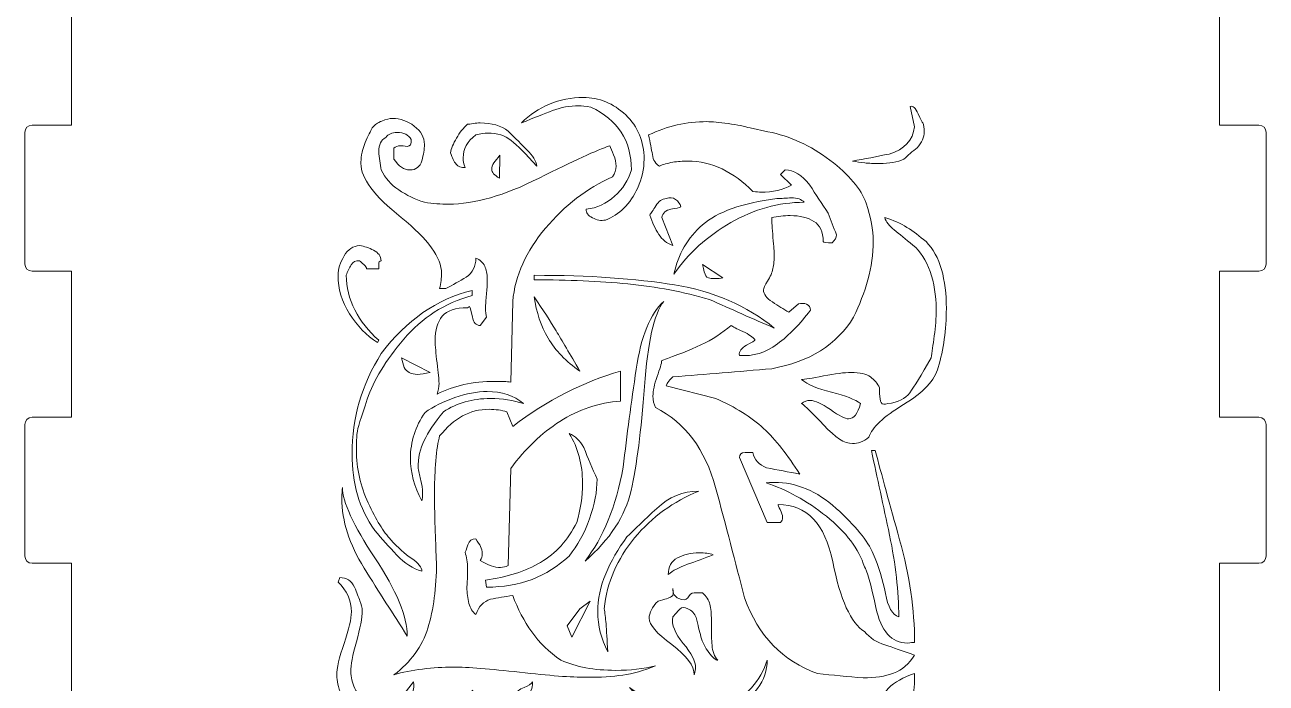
# Model space of a CAD drawing. Header units: inches. Extents: x 110 to 587, y -364 to 80.
# Drawn here: x 217.2 to 302.2, y -222 to -176.9 of the extents above; entities that cross this region are included whole.
import ezdxf

# ---------------------------------------------------------------- set-up
doc = ezdxf.new("R2010")
doc.units = ezdxf.units.IN
doc.header["$MEASUREMENT"] = 0
doc.layers.add('design5', color=7, linetype='Continuous')

# ---------------------------------------------------------------- blocks, each defined once
blk = doc.blocks.new('block 8')
at = {"layer": 'design5', "color": 1, "lineweight": 9}
blk.add_open_spline([(217.195, -53.803), (217.195, -53.803), (220.396, -53.803), (220.396, -53.803), (220.396, -53.803), (220.396, -63.804), (220.396, -63.804), (220.396, -63.804), (217.696, -63.804), (217.696, -63.804), (217.42, -63.804), (217.196, -64.028), (217.196, -64.305), (217.196, -64.305), (217.196, -73.305), (217.196, -73.305), (217.196, -73.581), (217.42, -73.805), (217.696, -73.805), (217.696, -73.805), (220.396, -73.805), (220.396, -73.805), (220.396, -73.805), (220.396, -83.805), (220.396, -83.805), (220.396, -83.805), (217.696, -83.805), (217.696, -83.805), (217.42, -83.805), (217.196, -84.028), (217.196, -84.304), (217.196, -86.011), (217.196, -91.597), (217.196, -93.304), (217.196, -93.58), (217.42, -93.804), (217.696, -93.804), (217.696, -93.804), (220.396, -93.804), (220.396, -93.804), (220.396, -93.804), (220.396, -103.805), (220.396, -103.805), (220.396, -103.805), (217.696, -103.805), (217.696, -103.805), (217.42, -103.805), (217.196, -104.028), (217.196, -104.304), (217.196, -106.011), (217.196, -111.597), (217.196, -113.304), (217.196, -113.581), (217.42, -113.804), (217.696, -113.804), (217.696, -113.804), (220.396, -113.804), (220.396, -113.804), (220.396, -113.804), (220.396, -123.805), (220.396, -123.805), (220.396, -123.805), (217.696, -123.805), (217.696, -123.805), (217.42, -123.805), (217.196, -124.029), (217.196, -124.304), (217.196, -124.304), (217.196, -133.304), (217.196, -133.304), (217.196, -133.58), (217.42, -133.804), (217.696, -133.804), (217.696, -133.804), (220.396, -133.804), (220.396, -133.804), (220.396, -133.804), (220.396, -143.804), (220.396, -143.804), (220.396, -143.804), (217.696, -143.804), (217.696, -143.804), (217.42, -143.804), (217.196, -144.028), (217.196, -144.304), (217.196, -144.304), (217.196, -153.304), (217.196, -153.304), (217.196, -153.581), (217.42, -153.805), (217.696, -153.805), (217.696, -153.805), (220.396, -153.805), (220.396, -153.805), (220.396, -153.805), (220.396, -163.804), (220.396, -163.804), (220.396, -163.804), (217.696, -163.804), (217.696, -163.804), (217.42, -163.804), (217.196, -164.028), (217.196, -164.304), (217.196, -166.011), (217.196, -171.597), (217.196, -173.304), (217.196, -173.58), (217.42, -173.804), (217.696, -173.804), (217.696, -173.804), (220.396, -173.804), (220.396, -173.804), (220.396, -173.804), (220.396, -183.805), (220.396, -183.805), (220.396, -183.805), (217.696, -183.805), (217.696, -183.805), (217.42, -183.805), (217.196, -184.028), (217.196, -184.304), (217.196, -186.011), (217.196, -191.597), (217.196, -193.305), (217.196, -193.58), (217.42, -193.804), (217.696, -193.804), (217.696, -193.804), (220.396, -193.804), (220.396, -193.804), (220.396, -193.804), (220.396, -203.805), (220.396, -203.805), (220.396, -203.805), (217.696, -203.805), (217.696, -203.805), (217.42, -203.805), (217.196, -204.029), (217.196, -204.304), (217.196, -204.304), (217.196, -213.304), (217.196, -213.304), (217.196, -213.581), (217.42, -213.804), (217.696, -213.804), (217.696, -213.804), (220.396, -213.804), (220.396, -213.804), (220.396, -213.804), (220.396, -223.804), (220.396, -223.804), (220.396, -223.804), (217.696, -223.804), (217.696, -223.804), (217.42, -223.804), (217.196, -224.029), (217.196, -224.304), (217.196, -224.304), (217.196, -233.304), (217.196, -233.304), (217.196, -233.581), (217.42, -233.805), (217.696, -233.805), (217.696, -233.805), (220.396, -233.805), (220.396, -233.805), (220.396, -233.805), (220.396, -243.804), (220.396, -243.804), (220.396, -243.804), (217.696, -243.804), (217.696, -243.804), (217.42, -243.804), (217.196, -244.028), (217.196, -244.304), (217.196, -246.011), (217.196, -251.597), (217.196, -253.304), (217.196, -253.58), (217.42, -253.804), (217.696, -253.804), (217.696, -253.804), (220.396, -253.804), (220.396, -253.804), (220.396, -253.804), (220.396, -263.804), (220.396, -263.804), (220.396, -263.804), (217.696, -263.804), (217.696, -263.804), (217.42, -263.804), (217.196, -264.027), (217.196, -264.304), (217.196, -266.01), (217.196, -271.596), (217.196, -273.304), (217.196, -273.58), (217.42, -273.804), (217.696, -273.804), (217.696, -273.804), (220.396, -273.804), (220.396, -273.804), (220.396, -273.804), (220.396, -283.804), (220.396, -283.804), (220.396, -283.804), (217.696, -283.804), (217.696, -283.804), (217.42, -283.804), (217.196, -284.028), (217.196, -284.304), (217.196, -284.304), (217.196, -293.304), (217.196, -293.304), (217.196, -293.58), (217.42, -293.804), (217.696, -293.804), (217.696, -293.804), (220.396, -293.804), (220.396, -293.804), (220.396, -293.804), (220.396, -303.804), (220.396, -303.804), (220.396, -303.804), (217.696, -303.804), (217.696, -303.804), (217.42, -303.804), (217.196, -304.028), (217.196, -304.304), (217.196, -304.304), (217.196, -313.304), (217.196, -313.304), (217.196, -313.58), (217.42, -313.804), (217.696, -313.804), (217.696, -313.804), (220.396, -313.804), (220.396, -313.804), (220.396, -313.804), (220.396, -323.804), (220.396, -323.804), (220.396, -323.804), (217.696, -323.804), (217.696, -323.804), (217.42, -323.804), (217.196, -324.027), (217.196, -324.304), (217.196, -326.01), (217.196, -331.597), (217.196, -333.304), (217.196, -333.58), (217.42, -333.804), (217.696, -333.804), (217.696, -333.804), (220.396, -333.804), (220.396, -333.804), (220.396, -333.804), (220.396, -343.804), (220.396, -343.804), (220.396, -343.804), (217.696, -343.804), (217.696, -343.804), (217.42, -343.804), (217.196, -344.028), (217.196, -344.304), (217.196, -344.304), (217.196, -350.305), (217.196, -350.305), (217.196, -350.581), (217.42, -350.805), (217.696, -350.805), (219.694, -350.805), (226.995, -350.805), (226.995, -350.805), (226.995, -350.805), (226.995, -353.805), (226.995, -353.805), (226.995, -353.805), (220.897, -353.805), (220.897, -353.805), (220.621, -353.805), (220.397, -354.028), (220.397, -354.305), (220.397, -354.305), (220.397, -360.306), (220.397, -360.306), (220.397, -360.581), (220.621, -360.805), (220.897, -360.805), (220.897, -360.805), (231.864, -363.806), (259.695, -363.806), (287.526, -363.806), (298.493, -360.805), (298.493, -360.805), (298.77, -360.805), (298.993, -360.581), (298.993, -360.306), (298.993, -360.306), (298.993, -354.305), (298.993, -354.305), (298.993, -354.028), (298.77, -353.805), (298.493, -353.805), (298.493, -353.805), (292.396, -353.805), (292.396, -353.805), (292.396, -353.805), (292.395, -350.805), (292.395, -350.805), (292.395, -350.805), (299.696, -350.805), (301.694, -350.805), (301.97, -350.805), (302.194, -350.581), (302.194, -350.305), (302.194, -350.305), (302.194, -344.304), (302.194, -344.304), (302.194, -344.028), (301.97, -343.804), (301.694, -343.804), (301.694, -343.804), (298.994, -343.804), (298.994, -343.804), (298.994, -343.804), (298.994, -333.804), (298.994, -333.804), (298.994, -333.804), (301.694, -333.804), (301.694, -333.804), (301.97, -333.804), (302.194, -333.58), (302.194, -333.304), (302.194, -331.596), (302.194, -326.011), (302.194, -324.304), (302.194, -324.028), (301.97, -323.804), (301.694, -323.804), (301.694, -323.804), (298.994, -323.804), (298.994, -323.804), (298.994, -323.804), (298.994, -313.804), (298.994, -313.804), (298.994, -313.804), (301.694, -313.804), (301.694, -313.804), (301.97, -313.804), (302.194, -313.58), (302.194, -313.304), (302.194, -313.304), (302.194, -304.304), (302.194, -304.304), (302.194, -304.028), (301.97, -303.804), (301.694, -303.804), (301.694, -303.804), (298.994, -303.804), (298.994, -303.804), (298.994, -303.804), (298.994, -293.804), (298.994, -293.804), (298.994, -293.804), (301.694, -293.804), (301.694, -293.804), (301.97, -293.804), (302.194, -293.58), (302.194, -293.304), (302.194, -293.304), (302.194, -284.304), (302.194, -284.304), (302.194, -284.028), (301.97, -283.804), (301.694, -283.804), (301.694, -283.804), (298.994, -283.804), (298.994, -283.804), (298.994, -283.804), (298.994, -273.804), (298.994, -273.804), (298.994, -273.804), (301.694, -273.804), (301.694, -273.804), (301.97, -273.804), (302.194, -273.579), (302.194, -273.304), (302.194, -271.596), (302.194, -266.011), (302.194, -264.304), (302.194, -264.028), (301.97, -263.804), (301.694, -263.804), (301.694, -263.804), (298.994, -263.804), (298.994, -263.804), (298.994, -263.804), (298.994, -253.804), (298.994, -253.804), (298.994, -253.804), (301.694, -253.804), (301.694, -253.804), (301.97, -253.804), (302.194, -253.58), (302.194, -253.304), (302.194, -251.597), (302.194, -246.011), (302.194, -244.305), (302.194, -244.028), (301.97, -243.804), (301.694, -243.804), (301.694, -243.804), (298.994, -243.804), (298.994, -243.804), (298.994, -243.804), (298.994, -233.805), (298.994, -233.805), (298.994, -233.805), (301.694, -233.805), (301.694, -233.805), (301.97, -233.805), (302.194, -233.581), (302.194, -233.304), (302.194, -233.304), (302.194, -224.304), (302.194, -224.304), (302.194, -224.029), (301.97, -223.804), (301.694, -223.804), (301.694, -223.804), (298.994, -223.804), (298.994, -223.804), (298.994, -223.804), (298.994, -213.804), (298.994, -213.804), (298.994, -213.804), (301.694, -213.804), (301.694, -213.804), (301.97, -213.804), (302.194, -213.581), (302.194, -213.304), (302.194, -213.304), (302.194, -204.304), (302.194, -204.304), (302.194, -204.029), (301.97, -203.805), (301.694, -203.805), (301.694, -203.805), (298.994, -203.805), (298.994, -203.805), (298.994, -203.805), (298.994, -193.804), (298.994, -193.804), (298.994, -193.804), (301.694, -193.804), (301.694, -193.804), (301.97, -193.804), (302.194, -193.58), (302.194, -193.305), (302.194, -191.597), (302.194, -186.012), (302.194, -184.305), (302.194, -184.029), (301.97, -183.805), (301.694, -183.805), (301.694, -183.805), (298.994, -183.805), (298.994, -183.805), (298.994, -183.805), (298.994, -173.804), (298.994, -173.804), (298.994, -173.804), (301.694, -173.804), (301.694, -173.804), (301.97, -173.804), (302.194, -173.58), (302.194, -173.304), (302.194, -171.597), (302.194, -166.011), (302.194, -164.305), (302.194, -164.028), (301.97, -163.804), (301.694, -163.804), (301.694, -163.804), (298.994, -163.804), (298.994, -163.804), (298.994, -163.804), (298.994, -153.805), (298.994, -153.805), (298.994, -153.805), (301.694, -153.805), (301.694, -153.805), (301.97, -153.805), (302.194, -153.581), (302.194, -153.304), (302.194, -153.304), (302.194, -144.304), (302.194, -144.304), (302.194, -144.028), (301.97, -143.804), (301.694, -143.804), (301.694, -143.804), (298.994, -143.804), (298.994, -143.804), (298.994, -143.804), (298.994, -133.804), (298.994, -133.804), (298.994, -133.804), (301.694, -133.804), (301.694, -133.804), (301.97, -133.804), (302.194, -133.58), (302.194, -133.304), (302.194, -133.304), (302.194, -124.304), (302.194, -124.304), (302.194, -124.029), (301.97, -123.805), (301.694, -123.805), (301.694, -123.805), (298.994, -123.805), (298.994, -123.805), (298.994, -123.805), (298.994, -113.804), (298.994, -113.804), (298.994, -113.804), (301.694, -113.804), (301.694, -113.804), (301.97, -113.804), (302.194, -113.58), (302.194, -113.304), (302.194, -111.597), (302.194, -106.012), (302.194, -104.305), (302.194, -104.029), (301.97, -103.805), (301.694, -103.805), (301.694, -103.805), (298.994, -103.805), (298.994, -103.805), (298.994, -103.805), (298.994, -93.804), (298.994, -93.804), (298.994, -93.804), (301.694, -93.804), (301.694, -93.804), (301.97, -93.804), (302.194, -93.58), (302.194, -93.304), (302.194, -91.597), (302.194, -86.012), (302.194, -84.305), (302.194, -84.029), (301.97, -83.805), (301.694, -83.805), (301.694, -83.805), (298.994, -83.805), (298.994, -83.805), (298.994, -83.805), (298.994, -73.805), (298.994, -73.805), (298.994, -73.805), (301.694, -73.805), (301.694, -73.805), (301.97, -73.805), (302.194, -73.581), (302.194, -73.305), (302.194, -73.305), (302.194, -64.305), (302.194, -64.305), (302.194, -64.028), (301.97, -63.804), (301.694, -63.804), (301.694, -63.804), (298.994, -63.804), (298.994, -63.804), (298.994, -63.804), (298.994, -53.803), (298.994, -53.803), (298.994, -53.803), (302.19, -53.803), (302.19, -53.805), (302.19, -53.805), (302.19, -39.805), (302.195, -39.805), (302.195, -26.96), (293.434, -15.778), (280.472, -9.908), (277.787, -8.693), (275.494, -5.595), (275.494, -2.647), (275.494, -2.647), (275.494, 59.837), (275.494, 59.837), (275.494, 60.821), (274.76, 61.93), (273.832, 62.256), (271.24, 63.166), (265.882, 63.695), (259.695, 63.695), (253.508, 63.695), (248.152, 63.166), (245.559, 62.256), (244.632, 61.93), (243.897, 60.821), (243.897, 59.837), (243.897, 59.837), (243.897, -2.647), (243.897, -2.647), (243.897, -5.595), (241.606, -8.693), (238.918, -9.908), (225.957, -15.778), (217.195, -26.96), (217.195, -39.798), (217.195, -39.805), (217.195, -53.805), (217.195, -53.803)], degree=3, knots=[0, 0, 0, 0, 1, 1, 1, 2, 2, 2, 3, 3, 3, 4, 4, 4, 5, 5, 5, 6, 6, 6, 7, 7, 7, 8, 8, 8, 9, 9, 9, 10, 10, 10, 11, 11, 11, 12, 12, 12, 13, 13, 13, 14, 14, 14, 15, 15, 15, 16, 16, 16, 17, 17, 17, 18, 18, 18, 19, 19, 19, 20, 20, 20, 21, 21, 21, 22, 22, 22, 23, 23, 23, 24, 24, 24, 25, 25, 25, 26, 26, 26, 27, 27, 27, 28, 28, 28, 29, 29, 29, 30, 30, 30, 31, 31, 31, 32, 32, 32, 33, 33, 33, 34, 34, 34, 35, 35, 35, 36, 36, 36, 37, 37, 37, 38, 38, 38, 39, 39, 39, 40, 40, 40, 41, 41, 41, 42, 42, 42, 43, 43, 43, 44, 44, 44, 45, 45, 45, 46, 46, 46, 47, 47, 47, 48, 48, 48, 49, 49, 49, 50, 50, 50, 51, 51, 51, 52, 52, 52, 53, 53, 53, 54, 54, 54, 55, 55, 55, 56, 56, 56, 57, 57, 57, 58, 58, 58, 59, 59, 59, 60, 60, 60, 61, 61, 61, 62, 62, 62, 63, 63, 63, 64, 64, 64, 65, 65, 65, 66, 66, 66, 67, 67, 67, 68, 68, 68, 69, 69, 69, 70, 70, 70, 71, 71, 71, 72, 72, 72, 73, 73, 73, 74, 74, 74, 75, 75, 75, 76, 76, 76, 77, 77, 77, 78, 78, 78, 79, 79, 79, 80, 80, 80, 81, 81, 81, 82, 82, 82, 83, 83, 83, 84, 84, 84, 85, 85, 85, 86, 86, 86, 87, 87, 87, 88, 88, 88, 89, 89, 89, 90, 90, 90, 91, 91, 91, 92, 92, 92, 93, 93, 93, 94, 94, 94, 95, 95, 95, 96, 96, 96, 97, 97, 97, 98, 98, 98, 99, 99, 99, 100, 100, 100, 101, 101, 101, 102, 102, 102, 103, 103, 103, 104, 104, 104, 105, 105, 105, 106, 106, 106, 107, 107, 107, 108, 108, 108, 109, 109, 109, 110, 110, 110, 111, 111, 111, 112, 112, 112, 113, 113, 113, 114, 114, 114, 115, 115, 115, 116, 116, 116, 117, 117, 117, 118, 118, 118, 119, 119, 119, 120, 120, 120, 121, 121, 121, 122, 122, 122, 123, 123, 123, 124, 124, 124, 125, 125, 125, 126, 126, 126, 127, 127, 127, 128, 128, 128, 129, 129, 129, 130, 130, 130, 131, 131, 131, 132, 132, 132, 133, 133, 133, 134, 134, 134, 135, 135, 135, 136, 136, 136, 137, 137, 137, 138, 138, 138, 139, 139, 139, 140, 140, 140, 141, 141, 141, 142, 142, 142, 143, 143, 143, 144, 144, 144, 145, 145, 145, 146, 146, 146, 147, 147, 147, 148, 148, 148, 149, 149, 149, 150, 150, 150, 151, 151, 151, 152, 152, 152, 153, 153, 153, 154, 154, 154, 155, 155, 155, 156, 156, 156, 157, 157, 157, 158, 158, 158, 159, 159, 159, 160, 160, 160, 161, 161, 161, 162, 162, 162, 163, 163, 163, 164, 164, 164, 165, 165, 165, 166, 166, 166, 167, 167, 167, 168, 168, 168, 169, 169, 169, 170, 170, 170, 171, 171, 171, 172, 172, 172, 173, 173, 173, 174, 174, 174, 175, 175, 175, 176, 176, 176, 177, 177, 177, 178, 178, 178, 179, 179, 179, 180, 180, 180, 181, 181, 181, 182, 182, 182, 183, 183, 183, 184, 184, 184, 185, 185, 185, 186, 186, 186, 187, 187, 187, 188, 188, 188, 189, 189, 189, 190, 190, 190, 191, 191, 191, 192, 192, 192, 193, 193, 193, 194, 194, 194, 195, 195, 195, 196, 196, 196, 197, 197, 197, 198, 198, 198, 199, 199, 199, 200, 200, 200, 201, 201, 201, 202, 202, 202, 203, 203, 203, 204, 204, 204, 205, 205, 205, 206, 206, 206, 206], dxfattribs=at)
blk = doc.blocks.new('block 12')
at = {"layer": 'design5', "color": 7, "lineweight": 9}
blk.add_lwpolyline([(254.643, -218.871), (254.338, -218.088), (255.208, -216.914), (255.904, -216.392), (254.643, -218.871)], dxfattribs=at)
for points, knots in [([(256.947, -190.305), (256.657, -190.364), (256.36, -190.313), (256.056, -190.153), (255.751, -189.994), (255.614, -189.798), (255.642, -189.566), (256.367, -189.479), (257.012, -189.182), (257.577, -188.675), (258.143, -188.168), (258.527, -187.566), (258.73, -186.871), (258.73, -184.87), (257.802, -183.436), (255.947, -182.566), (255.599, -182.509), (255.323, -182.479), (255.121, -182.479), (254.512, -182.479), (253.918, -182.588), (253.338, -182.805), (252.758, -183.023), (252.049, -183.305), (251.208, -183.653), (251.758, -183.103), (252.396, -182.675), (253.121, -182.371), (253.845, -182.066), (254.614, -181.914), (255.425, -181.914), (256.526, -181.914), (257.497, -182.313), (258.339, -183.109), (259.178, -183.907), (259.599, -184.914), (259.599, -186.131), (259.599, -186.827), (259.454, -187.479), (259.165, -188.088), (258.642, -189.218), (257.904, -189.958), (256.947, -190.305)], [0, 0, 0, 0, 1, 1, 1, 2, 2, 2, 3, 3, 3, 4, 4, 4, 5, 5, 5, 6, 6, 6, 7, 7, 7, 8, 8, 8, 9, 9, 9, 10, 10, 10, 11, 11, 11, 12, 12, 12, 13, 13, 13, 14, 14, 14, 14]), ([(278.774, -184.262), (278.774, -184.639), (278.614, -185.001), (278.295, -185.349), (277.976, -185.61), (277.671, -185.87), (277.382, -186.131), (276.947, -186.335), (276.396, -186.436), (275.729, -186.436), (275.324, -186.436), (274.983, -186.421), (274.708, -186.393), (274.432, -186.364), (274.15, -186.32), (273.86, -186.262), (274.701, -186.117), (275.541, -185.958), (276.382, -185.783), (277.425, -185.465), (278.005, -184.842), (278.121, -183.914), (278.121, -183.914), (277.816, -182.523), (277.816, -182.523), (277.991, -182.465), (278.171, -182.631), (278.36, -183.023), (278.548, -183.414), (278.657, -183.625), (278.686, -183.653), (278.744, -183.798), (278.774, -184.001), (278.774, -184.262)], [0, 0, 0, 0, 1, 1, 1, 2, 2, 2, 3, 3, 3, 4, 4, 4, 5, 5, 5, 6, 6, 6, 7, 7, 7, 8, 8, 8, 9, 9, 9, 10, 10, 10, 11, 11, 11, 11]), ([(252.838, -190.87), (251.519, -192.436), (250.773, -194.103), (250.6, -195.871), (250.6, -195.871), (250.469, -201.392), (250.469, -201.392), (250.208, -201.364), (249.845, -201.349), (249.382, -201.349), (247.875, -201.349), (246.556, -201.638), (245.426, -202.219), (245.513, -201.986), (245.556, -201.74), (245.556, -201.479), (245.556, -201.218), (245.513, -200.755), (245.426, -200.088), (245.338, -199.421), (245.295, -198.914), (245.295, -198.566), (245.295, -197.842), (245.454, -197.284), (245.773, -196.893), (246.092, -196.501), (246.672, -196.305), (247.512, -196.305), (247.512, -196.305), (247.643, -196.219), (247.643, -196.219), (247.701, -196.305), (247.766, -196.545), (247.839, -196.936), (247.91, -197.327), (248.092, -197.522), (248.382, -197.522), (248.382, -197.522), (248.817, -196.957), (248.817, -196.957), (248.759, -196.813), (248.73, -196.581), (248.73, -196.262), (248.759, -195.943), (248.788, -195.617), (248.817, -195.284), (248.845, -194.951), (248.861, -194.625), (248.861, -194.305), (248.861, -193.987), (248.802, -193.704), (248.686, -193.458), (248.571, -193.212), (248.367, -193.03), (248.078, -192.914), (248.078, -193.465), (247.86, -193.9), (247.425, -194.218), (246.962, -194.48), (246.497, -194.74), (246.034, -195.001), (246.034, -195.001), (245.599, -195.001), (245.599, -195.001), (245.686, -194.595), (245.73, -194.247), (245.73, -193.957), (245.73, -192.885), (244.809, -191.61), (242.969, -190.131), (241.128, -188.653), (240.208, -187.421), (240.208, -186.436), (240.208, -186.291), (240.222, -186.096), (240.251, -185.849), (240.28, -185.603), (240.389, -185.262), (240.578, -184.827), (240.766, -184.392), (240.918, -184.095), (241.034, -183.935), (241.15, -183.777), (241.353, -183.639), (241.643, -183.523), (241.933, -183.407), (242.179, -183.349), (242.382, -183.349), (242.904, -183.349), (243.396, -183.523), (243.86, -183.871), (244.323, -184.219), (244.556, -184.639), (244.556, -185.132), (244.556, -185.451), (244.498, -185.82), (244.382, -186.24), (244.266, -186.661), (243.991, -186.871), (243.556, -186.871), (243.15, -186.871), (242.788, -186.625), (242.469, -186.131), (242.469, -186.131), (242.469, -185.392), (242.469, -185.392), (242.584, -185.277), (242.73, -185.218), (242.904, -185.218), (243.019, -185.218), (243.179, -185.234), (243.382, -185.262), (243.585, -185.262), (243.672, -185.103), (243.643, -184.784), (243.469, -184.465), (243.15, -184.305), (242.686, -184.305), (242.338, -184.305), (242.078, -184.421), (241.904, -184.653), (241.585, -184.827), (241.425, -185.146), (241.425, -185.61), (241.483, -186.045), (241.541, -186.465), (241.6, -186.871), (241.86, -187.421), (242.258, -187.878), (242.795, -188.24), (243.331, -188.603), (243.918, -188.885), (244.556, -189.088), (245.136, -189.175), (245.686, -189.218), (246.208, -189.218), (247.976, -189.218), (250.041, -188.625), (252.403, -187.436), (254.766, -186.248), (256.382, -185.509), (257.251, -185.218), (257.309, -185.364), (257.396, -185.574), (257.512, -185.849), (257.628, -186.125), (257.686, -186.378), (257.686, -186.61), (257.686, -186.871), (257.599, -187.117), (257.426, -187.349), (255.687, -188.132), (254.157, -189.305), (252.838, -190.87)], [0, 0, 0, 0, 1, 1, 1, 2, 2, 2, 3, 3, 3, 4, 4, 4, 5, 5, 5, 6, 6, 6, 7, 7, 7, 8, 8, 8, 9, 9, 9, 10, 10, 10, 11, 11, 11, 12, 12, 12, 13, 13, 13, 14, 14, 14, 15, 15, 15, 16, 16, 16, 17, 17, 17, 18, 18, 18, 19, 19, 19, 20, 20, 20, 21, 21, 21, 22, 22, 22, 23, 23, 23, 24, 24, 24, 25, 25, 25, 26, 26, 26, 27, 27, 27, 28, 28, 28, 29, 29, 29, 30, 30, 30, 31, 31, 31, 32, 32, 32, 33, 33, 33, 34, 34, 34, 35, 35, 35, 36, 36, 36, 37, 37, 37, 38, 38, 38, 39, 39, 39, 40, 40, 40, 41, 41, 41, 42, 42, 42, 43, 43, 43, 44, 44, 44, 45, 45, 45, 46, 46, 46, 47, 47, 47, 48, 48, 48, 49, 49, 49, 50, 50, 50, 51, 51, 51, 51]), ([(276.686, -221.327), (276.106, -221.544), (275.41, -221.653), (274.599, -221.653), (273.556, -221.566), (272.512, -221.465), (271.469, -221.349), (269.092, -220.509), (267.425, -218.783), (266.469, -216.175), (265.86, -213.74), (265.201, -211.219), (264.491, -208.61), (263.78, -206.001), (262.411, -204.175), (260.382, -203.132), (260.266, -202.9), (260.208, -202.639), (260.208, -202.349), (260.208, -202.001), (260.302, -201.559), (260.49, -201.022), (260.678, -200.486), (260.787, -200.117), (260.817, -199.914), (261.831, -199.566), (262.722, -199.212), (263.49, -198.849), (264.258, -198.487), (264.947, -198.045), (265.556, -197.522), (265.671, -197.61), (265.94, -197.748), (266.36, -197.936), (266.78, -198.124), (267.063, -198.32), (267.208, -198.523), (267.179, -198.552), (266.983, -198.668), (266.621, -198.871), (266.258, -199.074), (266.092, -199.305), (266.121, -199.566), (267.048, -199.653), (267.918, -199.392), (268.73, -198.784), (269.541, -198.175), (270.295, -197.407), (270.99, -196.479), (270.99, -196.277), (270.904, -196.139), (270.73, -196.066), (270.556, -195.994), (270.367, -195.986), (270.164, -196.044), (270.164, -196.044), (269.512, -196.61), (269.512, -196.61), (269.164, -196.407), (268.788, -196.175), (268.382, -195.914), (267.976, -195.653), (267.773, -195.378), (267.773, -195.088), (267.773, -194.972), (267.867, -194.77), (268.056, -194.48), (268.244, -194.19), (268.367, -193.907), (268.425, -193.631), (268.483, -193.356), (268.513, -193.016), (268.513, -192.61), (268.513, -192.523), (268.483, -192.153), (268.425, -191.501), (268.367, -190.849), (268.338, -190.392), (268.338, -190.131), (268.744, -190.044), (269.164, -190.001), (269.599, -190.001), (270.266, -190.001), (270.809, -190.131), (271.229, -190.392), (271.65, -190.653), (271.86, -191.117), (271.86, -191.783), (271.889, -191.842), (272.092, -191.87), (272.469, -191.87), (272.672, -191.697), (272.774, -191.509), (272.774, -191.305), (272.57, -190.813), (272.382, -190.32), (272.208, -189.827), (271.773, -189.19), (271.353, -188.552), (270.947, -187.914), (270.425, -187.218), (269.86, -186.871), (269.251, -186.871), (269.251, -186.871), (268.947, -187.175), (268.947, -187.175), (268.947, -187.175), (269.686, -187.914), (269.686, -187.914), (269.106, -188.233), (268.411, -188.392), (267.599, -188.392), (267.483, -188.392), (267.295, -188.378), (267.034, -188.349), (266.396, -187.682), (265.701, -187.168), (264.947, -186.805), (264.193, -186.444), (263.41, -186.262), (262.599, -186.262), (262.252, -186.262), (261.904, -186.291), (261.556, -186.349), (261.208, -186.407), (260.904, -186.495), (260.643, -186.61), (260.382, -186.465), (260.222, -186.204), (260.164, -185.827), (260.106, -185.451), (260.019, -185.001), (259.903, -184.479), (261.179, -183.871), (262.513, -183.566), (263.904, -183.566), (264.252, -183.566), (264.737, -183.61), (265.36, -183.696), (265.983, -183.784), (266.483, -183.885), (266.86, -184.001), (266.86, -184.001), (268.078, -184.262), (268.078, -184.262), (269.584, -184.552), (270.997, -185.196), (272.317, -186.197), (273.636, -187.197), (274.462, -188.183), (274.795, -189.153), (275.128, -190.125), (275.295, -190.987), (275.295, -191.74), (275.295, -192.639), (275.171, -193.523), (274.925, -194.392), (274.679, -195.262), (274.353, -196.117), (273.947, -196.957), (272.787, -198.842), (270.918, -200.016), (268.338, -200.48), (266.078, -200.682), (263.817, -200.87), (261.556, -201.045), (261.266, -201.335), (261.121, -201.538), (261.121, -201.653), (261.121, -201.653), (264.512, -202.522), (264.512, -202.522), (265.845, -203.103), (266.932, -203.783), (267.773, -204.566), (268.613, -205.349), (269.439, -206.392), (270.252, -207.696), (269.497, -207.552), (268.744, -207.407), (267.99, -207.262), (267.469, -207.06), (267.15, -206.712), (267.034, -206.218), (266.86, -206.218), (266.686, -206.218), (266.512, -206.218), (266.251, -206.218), (266.121, -206.335), (266.121, -206.566), (266.121, -206.566), (268.034, -211.001), (268.034, -211.001), (268.034, -211.001), (268.947, -211.001), (268.947, -211.001), (269.034, -210.914), (269.078, -210.798), (269.078, -210.653), (269.078, -210.508), (269.027, -210.335), (268.925, -210.131), (268.823, -209.929), (268.773, -209.813), (268.773, -209.783), (270.744, -209.783), (271.991, -211.088), (272.512, -213.696), (273.034, -216.306), (273.758, -217.9), (274.686, -218.479), (275.062, -218.914), (275.527, -219.218), (276.077, -219.392), (276.628, -219.566), (277.309, -219.798), (278.121, -220.088), (277.744, -220.697), (277.266, -221.109), (276.686, -221.327)], [0, 0, 0, 0, 1, 1, 1, 2, 2, 2, 3, 3, 3, 4, 4, 4, 5, 5, 5, 6, 6, 6, 7, 7, 7, 8, 8, 8, 9, 9, 9, 10, 10, 10, 11, 11, 11, 12, 12, 12, 13, 13, 13, 14, 14, 14, 15, 15, 15, 16, 16, 16, 17, 17, 17, 18, 18, 18, 19, 19, 19, 20, 20, 20, 21, 21, 21, 22, 22, 22, 23, 23, 23, 24, 24, 24, 25, 25, 25, 26, 26, 26, 27, 27, 27, 28, 28, 28, 29, 29, 29, 30, 30, 30, 31, 31, 31, 32, 32, 32, 33, 33, 33, 34, 34, 34, 35, 35, 35, 36, 36, 36, 37, 37, 37, 38, 38, 38, 39, 39, 39, 40, 40, 40, 41, 41, 41, 42, 42, 42, 43, 43, 43, 44, 44, 44, 45, 45, 45, 46, 46, 46, 47, 47, 47, 48, 48, 48, 49, 49, 49, 50, 50, 50, 51, 51, 51, 52, 52, 52, 53, 53, 53, 54, 54, 54, 55, 55, 55, 56, 56, 56, 57, 57, 57, 58, 58, 58, 59, 59, 59, 60, 60, 60, 61, 61, 61, 62, 62, 62, 63, 63, 63, 64, 64, 64, 65, 65, 65, 66, 66, 66, 67, 67, 67, 68, 68, 68, 69, 69, 69, 70, 70, 70, 71, 71, 71, 72, 72, 72, 73, 73, 73, 73]), ([(250.491, -184.849), (250.071, -184.516), (249.541, -184.349), (248.904, -184.349), (248.671, -184.349), (248.396, -184.392), (248.078, -184.479), (247.498, -184.914), (247.208, -185.435), (247.208, -186.045), (247.208, -186.248), (247.252, -186.465), (247.339, -186.696), (247.077, -186.726), (246.875, -186.653), (246.73, -186.479), (246.585, -186.305), (246.454, -186.045), (246.339, -185.697), (246.397, -185.407), (246.534, -185.074), (246.752, -184.697), (246.969, -184.32), (247.222, -184.001), (247.512, -183.74), (247.6, -183.74), (247.73, -183.726), (247.904, -183.696), (248.078, -183.668), (248.236, -183.653), (248.382, -183.653), (249.164, -183.653), (249.802, -183.842), (250.295, -184.219), (250.788, -184.711), (251.222, -185.146), (251.599, -185.523), (251.975, -185.9), (252.193, -186.262), (252.252, -186.61), (251.497, -185.77), (250.91, -185.183), (250.491, -184.849)], [0, 0, 0, 0, 1, 1, 1, 2, 2, 2, 3, 3, 3, 4, 4, 4, 5, 5, 5, 6, 6, 6, 7, 7, 7, 8, 8, 8, 9, 9, 9, 10, 10, 10, 11, 11, 11, 12, 12, 12, 13, 13, 13, 14, 14, 14, 14]), ([(249.687, -187.436), (249.339, -187.233), (249.164, -187.03), (249.164, -186.827), (249.164, -186.683), (249.215, -186.538), (249.317, -186.393), (249.418, -186.248), (249.556, -186.074), (249.73, -185.87), (249.73, -185.87), (249.687, -187.436), (249.687, -187.436)], [0, 0, 0, 0, 1, 1, 1, 2, 2, 2, 3, 3, 3, 4, 4, 4, 4]), ([(261.425, -189.566), (261.077, -189.625), (260.874, -189.813), (260.817, -190.131), (260.817, -190.131), (261.556, -192.045), (261.556, -192.045), (261.15, -191.9), (260.831, -191.646), (260.599, -191.284), (260.367, -190.921), (260.164, -190.479), (259.991, -189.958), (260.078, -189.842), (260.215, -189.632), (260.404, -189.327), (260.592, -189.023), (260.831, -188.856), (261.121, -188.827), (261.352, -188.74), (261.563, -188.761), (261.751, -188.892), (261.939, -189.023), (262.063, -189.19), (262.121, -189.393), (262.005, -189.45), (261.773, -189.508), (261.425, -189.566)], [0, 0, 0, 0, 1, 1, 1, 2, 2, 2, 3, 3, 3, 4, 4, 4, 5, 5, 5, 6, 6, 6, 7, 7, 7, 8, 8, 8, 9, 9, 9, 9]), ([(265.534, -190.479), (263.925, -191.407), (262.628, -192.581), (261.642, -194.001), (261.933, -192.639), (262.584, -191.516), (263.599, -190.631), (264.613, -189.747), (266.309, -189.147), (268.686, -188.827), (269.005, -188.827), (269.338, -188.813), (269.686, -188.783), (270.092, -188.783), (270.382, -188.885), (270.556, -189.088), (268.816, -189.088), (267.143, -189.552), (265.534, -190.479)], [0, 0, 0, 0, 1, 1, 1, 2, 2, 2, 3, 3, 3, 4, 4, 4, 5, 5, 5, 6, 6, 6, 6]), ([(277.36, -202.936), (275.983, -203.762), (275.193, -204.508), (274.991, -205.175), (274.613, -205.465), (274.236, -205.61), (273.86, -205.61), (273.339, -205.61), (272.686, -205.19), (271.903, -204.349), (271.121, -203.508), (270.613, -203.016), (270.382, -202.87), (270.556, -202.726), (270.758, -202.653), (270.99, -202.653), (271.309, -202.653), (271.766, -202.864), (272.36, -203.284), (272.954, -203.704), (273.367, -203.914), (273.599, -203.914), (273.947, -203.914), (274.223, -203.566), (274.425, -202.87), (274.048, -202.581), (273.382, -202.321), (272.426, -202.088), (271.469, -201.856), (270.788, -201.566), (270.382, -201.218), (270.585, -201.218), (271.084, -201.139), (271.882, -200.979), (272.678, -200.821), (273.309, -200.74), (273.773, -200.74), (274.382, -200.74), (274.823, -200.842), (275.099, -201.045), (275.375, -201.248), (275.584, -201.494), (275.729, -201.784), (275.729, -201.929), (275.729, -202.059), (275.729, -202.175), (275.729, -202.465), (275.766, -202.675), (275.838, -202.806), (275.911, -202.936), (276.063, -202.957), (276.295, -202.87), (276.99, -202.784), (277.491, -202.538), (277.795, -202.131), (278.099, -201.726), (278.584, -200.929), (279.252, -199.74), (279.309, -199.364), (279.382, -198.864), (279.469, -198.24), (279.556, -197.617), (279.599, -197.001), (279.599, -196.392), (279.599, -195.465), (279.461, -194.61), (279.186, -193.827), (278.911, -193.044), (278.519, -192.444), (278.012, -192.023), (277.505, -191.603), (277.078, -191.255), (276.73, -190.979), (276.382, -190.704), (276.164, -190.421), (276.077, -190.131), (276.657, -190.305), (277.165, -190.53), (277.599, -190.805), (278.034, -191.081), (278.469, -191.407), (278.904, -191.783), (279.396, -192.277), (279.751, -192.914), (279.969, -193.697), (280.186, -194.48), (280.295, -195.364), (280.295, -196.349), (280.295, -197.827), (280.106, -199.175), (279.73, -200.392), (279.527, -201.262), (278.736, -202.11), (277.36, -202.936)], [0, 0, 0, 0, 1, 1, 1, 2, 2, 2, 3, 3, 3, 4, 4, 4, 5, 5, 5, 6, 6, 6, 7, 7, 7, 8, 8, 8, 9, 9, 9, 10, 10, 10, 11, 11, 11, 12, 12, 12, 13, 13, 13, 14, 14, 14, 15, 15, 15, 16, 16, 16, 17, 17, 17, 18, 18, 18, 19, 19, 19, 20, 20, 20, 21, 21, 21, 22, 22, 22, 23, 23, 23, 24, 24, 24, 25, 25, 25, 26, 26, 26, 27, 27, 27, 28, 28, 28, 29, 29, 29, 30, 30, 30, 31, 31, 31, 31]), ([(241.425, -193.283), (241.425, -193.385), (241.425, -193.509), (241.425, -193.653), (241.425, -193.653), (240.599, -193.653), (240.599, -193.653), (240.599, -193.566), (240.534, -193.465), (240.404, -193.349), (240.273, -193.233), (240.179, -193.146), (240.121, -193.088), (239.861, -193.059), (239.665, -193.153), (239.534, -193.37), (239.404, -193.588), (239.295, -193.827), (239.208, -194.088), (239.208, -194.9), (239.404, -195.69), (239.795, -196.458), (240.187, -197.226), (240.73, -197.914), (241.425, -198.523), (241.425, -198.523), (241.339, -198.696), (241.339, -198.696), (240.585, -198.204), (239.947, -197.544), (239.426, -196.718), (238.904, -195.892), (238.643, -195.016), (238.643, -194.088), (238.643, -193.653), (238.78, -193.212), (239.056, -192.762), (239.331, -192.313), (239.686, -192.074), (240.121, -192.045), (240.44, -192.103), (240.758, -192.211), (241.077, -192.37), (241.396, -192.53), (241.57, -192.769), (241.6, -193.088), (241.483, -193.117), (241.425, -193.182), (241.425, -193.283)], [0, 0, 0, 0, 1, 1, 1, 2, 2, 2, 3, 3, 3, 4, 4, 4, 5, 5, 5, 6, 6, 6, 7, 7, 7, 8, 8, 8, 9, 9, 9, 10, 10, 10, 11, 11, 11, 12, 12, 12, 13, 13, 13, 14, 14, 14, 15, 15, 15, 16, 16, 16, 16]), ([(264.425, -194.305), (264.077, -194.305), (263.874, -194.247), (263.817, -194.132), (263.758, -194.016), (263.686, -193.755), (263.599, -193.349), (263.599, -193.349), (264.99, -194.262), (264.99, -194.262), (264.845, -194.291), (264.657, -194.305), (264.425, -194.305)], [0, 0, 0, 0, 1, 1, 1, 2, 2, 2, 3, 3, 3, 4, 4, 4, 4]), ([(264.077, -195.74), (262.309, -195.218), (260.447, -194.864), (258.491, -194.675), (256.534, -194.486), (254.396, -194.392), (252.077, -194.392), (252.077, -194.392), (252.077, -194.088), (252.077, -194.088), (255.817, -194.088), (259.019, -194.305), (261.687, -194.74), (264.352, -195.175), (266.627, -196.161), (268.513, -197.697), (267.034, -197.059), (265.556, -196.407), (264.077, -195.74)], [0, 0, 0, 0, 1, 1, 1, 2, 2, 2, 3, 3, 3, 4, 4, 4, 5, 5, 5, 6, 6, 6, 6]), ([(243.143, -198.457), (241.91, -199.921), (241.077, -201.291), (240.643, -202.566), (240.208, -203.842), (239.976, -204.61), (239.947, -204.871), (239.918, -205.131), (239.904, -205.522), (239.904, -206.045), (239.904, -207.32), (240.171, -208.53), (240.708, -209.675), (241.244, -210.82), (241.758, -211.661), (242.252, -212.196), (242.744, -212.733), (243.222, -213.161), (243.686, -213.479), (244.15, -213.798), (244.382, -214.088), (244.382, -214.349), (243.774, -214.175), (243.201, -213.805), (242.665, -213.24), (242.128, -212.675), (241.628, -212.117), (241.165, -211.567), (240.614, -210.784), (240.215, -209.965), (239.969, -209.11), (239.722, -208.255), (239.599, -207.32), (239.599, -206.305), (239.599, -203.871), (240.266, -201.581), (241.6, -199.436), (243.339, -197.146), (245.411, -195.712), (247.817, -195.131), (247.817, -195.131), (247.817, -195.479), (247.817, -195.479), (245.932, -196.001), (244.374, -196.994), (243.143, -198.457)], [0, 0, 0, 0, 1, 1, 1, 2, 2, 2, 3, 3, 3, 4, 4, 4, 5, 5, 5, 6, 6, 6, 7, 7, 7, 8, 8, 8, 9, 9, 9, 10, 10, 10, 11, 11, 11, 12, 12, 12, 13, 13, 13, 14, 14, 14, 15, 15, 15, 15]), ([(253.034, -198.393), (252.541, -197.552), (252.222, -196.61), (252.077, -195.566), (252.687, -196.465), (253.186, -197.24), (253.577, -197.892), (253.969, -198.545), (254.512, -199.465), (255.208, -200.653), (254.251, -199.987), (253.526, -199.233), (253.034, -198.393)], [0, 0, 0, 0, 1, 1, 1, 2, 2, 2, 3, 3, 3, 4, 4, 4, 4]), ([(259.621, -201.696), (259.404, -204.711), (259.099, -207.088), (258.708, -208.827), (258.317, -210.566), (257.266, -212.175), (255.556, -213.653), (256.802, -212.059), (257.672, -209.914), (258.164, -207.218), (258.425, -205.016), (258.722, -202.784), (259.056, -200.523), (259.389, -198.262), (260.019, -196.711), (260.947, -195.871), (260.28, -196.74), (259.839, -198.683), (259.621, -201.696)], [0, 0, 0, 0, 1, 1, 1, 2, 2, 2, 3, 3, 3, 4, 4, 4, 5, 5, 5, 6, 6, 6, 6]), ([(244.077, -200.87), (243.643, -200.87), (243.339, -200.712), (243.164, -200.392), (243.106, -200.19), (243.049, -199.972), (242.991, -199.74), (242.991, -199.74), (244.947, -200.74), (244.947, -200.74), (244.6, -200.827), (244.31, -200.87), (244.077, -200.87)], [0, 0, 0, 0, 1, 1, 1, 2, 2, 2, 3, 3, 3, 4, 4, 4, 4]), ([(258.143, -221.457), (257.461, -221.559), (256.628, -221.61), (255.642, -221.61), (254.628, -221.61), (253.106, -221.494), (251.078, -221.262), (249.049, -221.03), (247.527, -220.914), (246.512, -220.914), (245.845, -220.914), (245.15, -220.957), (244.425, -221.045), (243.701, -221.132), (243.049, -221.262), (242.469, -221.436), (243.628, -220.567), (244.404, -219.501), (244.795, -218.24), (245.187, -216.979), (245.382, -215.479), (245.382, -213.74), (245.353, -213.103), (245.324, -212.407), (245.295, -211.653), (245.266, -210.9), (245.252, -209.914), (245.252, -208.697), (245.252, -208.146), (245.28, -207.508), (245.338, -206.783), (245.396, -206.059), (245.483, -205.494), (245.599, -205.088), (246.092, -204.479), (246.614, -204.022), (247.165, -203.719), (247.715, -203.414), (248.324, -203.262), (248.991, -203.262), (249.426, -203.262), (249.831, -203.32), (250.208, -203.435), (250.208, -203.435), (250.6, -204.436), (250.6, -204.436), (252.976, -202.639), (255.44, -201.378), (257.991, -200.653), (257.991, -200.653), (257.991, -202.697), (257.991, -202.697), (256.483, -202.813), (255.099, -203.277), (253.839, -204.088), (252.578, -204.9), (251.454, -205.972), (250.469, -207.306), (250.469, -207.306), (250.295, -213.957), (250.295, -213.957), (250.122, -214.044), (249.947, -214.088), (249.774, -214.088), (249.367, -214.088), (248.904, -213.929), (248.382, -213.609), (248.469, -213.465), (248.513, -213.32), (248.513, -213.175), (248.513, -212.972), (248.476, -212.799), (248.404, -212.653), (248.331, -212.508), (248.223, -212.335), (248.078, -212.132), (247.817, -212.103), (247.636, -212.24), (247.534, -212.544), (247.432, -212.849), (247.367, -213.016), (247.339, -213.045), (247.454, -213.364), (247.512, -213.74), (247.512, -214.175), (247.512, -214.465), (247.498, -214.886), (247.469, -215.436), (247.469, -215.842), (247.512, -216.212), (247.6, -216.545), (247.687, -216.878), (247.846, -217.131), (248.078, -217.305), (248.28, -216.755), (248.614, -216.407), (249.078, -216.262), (249.57, -216.175), (250.077, -216.088), (250.6, -216.001), (250.947, -216.929), (251.382, -217.762), (251.904, -218.501), (252.425, -219.24), (253.092, -219.886), (253.903, -220.436), (254.947, -220.9), (256.193, -221.132), (257.643, -221.132), (258.657, -221.132), (259.57, -221.03), (260.382, -220.827), (259.57, -221.147), (258.824, -221.356), (258.143, -221.457)], [0, 0, 0, 0, 1, 1, 1, 2, 2, 2, 3, 3, 3, 4, 4, 4, 5, 5, 5, 6, 6, 6, 7, 7, 7, 8, 8, 8, 9, 9, 9, 10, 10, 10, 11, 11, 11, 12, 12, 12, 13, 13, 13, 14, 14, 14, 15, 15, 15, 16, 16, 16, 17, 17, 17, 18, 18, 18, 19, 19, 19, 20, 20, 20, 21, 21, 21, 22, 22, 22, 23, 23, 23, 24, 24, 24, 25, 25, 25, 26, 26, 26, 27, 27, 27, 28, 28, 28, 29, 29, 29, 30, 30, 30, 31, 31, 31, 32, 32, 32, 33, 33, 33, 34, 34, 34, 35, 35, 35, 36, 36, 36, 37, 37, 37, 38, 38, 38, 38]), ([(249.078, -202.522), (247.831, -202.522), (246.758, -202.827), (245.861, -203.435), (245.252, -204.19), (244.809, -204.842), (244.534, -205.392), (244.259, -205.943), (244.122, -206.581), (244.122, -207.306), (244.179, -207.596), (244.244, -207.871), (244.317, -208.131), (244.389, -208.392), (244.425, -208.682), (244.425, -209.001), (244.425, -209.234), (244.411, -209.407), (244.382, -209.523), (243.86, -208.566), (243.599, -207.596), (243.599, -206.61), (243.599, -205.479), (243.932, -204.436), (244.6, -203.48), (245.179, -203.074), (245.861, -202.733), (246.643, -202.458), (247.425, -202.182), (248.165, -202.044), (248.861, -202.044), (249.845, -202.044), (250.671, -202.321), (251.338, -202.87), (250.643, -202.639), (249.889, -202.522), (249.078, -202.522)], [0, 0, 0, 0, 1, 1, 1, 2, 2, 2, 3, 3, 3, 4, 4, 4, 5, 5, 5, 6, 6, 6, 7, 7, 7, 8, 8, 8, 9, 9, 9, 10, 10, 10, 11, 11, 11, 12, 12, 12, 12]), ([(255.86, -210.762), (255.512, -211.733), (255.049, -212.581), (254.469, -213.306), (252.961, -214.726), (251.078, -215.436), (248.817, -215.436), (248.817, -215.436), (248.73, -214.957), (248.73, -214.957), (250.208, -214.755), (251.469, -214.349), (252.512, -213.74), (253.556, -213.131), (254.382, -212.218), (254.991, -211.001), (255.252, -210.131), (255.382, -209.234), (255.382, -208.305), (255.382, -207.03), (255.077, -205.9), (254.469, -204.914), (254.874, -205.088), (255.208, -205.407), (255.469, -205.87), (255.758, -206.595), (256.063, -207.32), (256.382, -208.044), (256.382, -208.886), (256.208, -209.791), (255.86, -210.762)], [0, 0, 0, 0, 1, 1, 1, 2, 2, 2, 3, 3, 3, 4, 4, 4, 5, 5, 5, 6, 6, 6, 7, 7, 7, 8, 8, 8, 9, 9, 9, 10, 10, 10, 10]), ([(277.643, -219.262), (276.541, -219.262), (275.817, -218.451), (275.469, -216.827), (275.121, -215.204), (274.86, -214.277), (274.686, -214.044), (274.309, -212.827), (273.44, -211.675), (272.078, -210.588), (270.715, -209.501), (269.338, -208.74), (267.947, -208.305), (268.063, -208.276), (268.252, -208.262), (268.513, -208.262), (270.019, -208.262), (271.432, -208.857), (272.751, -210.045), (274.07, -211.233), (274.918, -212.269), (275.295, -213.153), (275.672, -214.037), (275.947, -214.943), (276.121, -215.871), (276.295, -216.798), (276.599, -217.334), (277.034, -217.479), (277.034, -215.74), (276.824, -213.871), (276.404, -211.87), (275.983, -209.871), (275.57, -207.943), (275.164, -206.088), (275.164, -206.088), (275.426, -206.088), (275.426, -206.088), (275.86, -207.711), (276.418, -209.748), (277.099, -212.196), (277.78, -214.646), (278.121, -216.987), (278.121, -219.218), (278.005, -219.218), (277.845, -219.233), (277.643, -219.262)], [0, 0, 0, 0, 1, 1, 1, 2, 2, 2, 3, 3, 3, 4, 4, 4, 5, 5, 5, 6, 6, 6, 7, 7, 7, 8, 8, 8, 9, 9, 9, 10, 10, 10, 11, 11, 11, 12, 12, 12, 13, 13, 13, 14, 14, 14, 15, 15, 15, 15]), ([(240.426, -214.132), (239.411, -212.508), (238.904, -210.914), (238.904, -209.349), (238.904, -209.03), (238.918, -208.784), (238.947, -208.61), (238.947, -209.595), (239.686, -211.204), (241.165, -213.436), (242.643, -215.668), (243.382, -217.451), (243.382, -218.783), (242.426, -217.305), (241.44, -215.755), (240.426, -214.132)], [0, 0, 0, 0, 1, 1, 1, 2, 2, 2, 3, 3, 3, 4, 4, 4, 5, 5, 5, 5]), ([(258.947, -212.066), (257.758, -213.501), (257.063, -215.117), (256.86, -216.914), (256.918, -217.175), (256.961, -217.522), (256.991, -217.957), (257.019, -218.392), (257.063, -219.03), (257.121, -219.871), (256.657, -218.972), (256.425, -218.059), (256.425, -217.131), (256.425, -216.262), (256.606, -215.392), (256.969, -214.522), (257.331, -213.653), (257.817, -212.813), (258.425, -212.001), (258.947, -211.479), (259.628, -210.827), (260.469, -210.045), (261.309, -209.262), (262.266, -208.87), (263.338, -208.87), (261.599, -209.566), (260.136, -210.632), (258.947, -212.066)], [0, 0, 0, 0, 1, 1, 1, 2, 2, 2, 3, 3, 3, 4, 4, 4, 5, 5, 5, 6, 6, 6, 7, 7, 7, 8, 8, 8, 9, 9, 9, 9]), ([(262.577, -213.871), (262.012, -214.073), (261.57, -214.305), (261.252, -214.567), (261.252, -214.044), (261.461, -213.668), (261.882, -213.436), (262.302, -213.204), (262.802, -213.088), (263.382, -213.088), (263.758, -213.088), (264.077, -213.131), (264.339, -213.218), (263.729, -213.451), (263.142, -213.668), (262.577, -213.871)], [0, 0, 0, 0, 1, 1, 1, 2, 2, 2, 3, 3, 3, 4, 4, 4, 5, 5, 5, 5]), ([(243.469, -223.11), (243.179, -223.414), (242.744, -223.74), (242.165, -224.088), (241.353, -224.088), (240.65, -224.008), (240.056, -223.849), (239.462, -223.69), (239.063, -223.342), (238.86, -222.805), (238.657, -222.269), (238.556, -221.827), (238.556, -221.479), (238.556, -220.987), (238.722, -220.255), (239.056, -219.284), (239.389, -218.313), (239.556, -217.595), (239.556, -217.131), (239.556, -216.349), (239.252, -215.668), (238.643, -215.087), (238.643, -215.087), (238.773, -214.784), (238.773, -214.784), (239.208, -214.784), (239.541, -215.001), (239.773, -215.436), (239.918, -215.813), (240.041, -216.124), (240.143, -216.37), (240.244, -216.617), (240.295, -216.842), (240.295, -217.044), (240.295, -217.538), (240.164, -218.247), (239.904, -219.175), (239.643, -220.103), (239.513, -220.784), (239.513, -221.218), (239.513, -221.595), (239.606, -221.979), (239.795, -222.37), (239.983, -222.762), (240.251, -223.103), (240.599, -223.392), (240.86, -223.538), (241.135, -223.61), (241.425, -223.61), (241.802, -223.61), (242.186, -223.479), (242.577, -223.219), (242.969, -222.957), (243.382, -222.523), (243.817, -221.914), (243.875, -222.408), (243.758, -222.805), (243.469, -223.11)], [0, 0, 0, 0, 1, 1, 1, 2, 2, 2, 3, 3, 3, 4, 4, 4, 5, 5, 5, 6, 6, 6, 7, 7, 7, 8, 8, 8, 9, 9, 9, 10, 10, 10, 11, 11, 11, 12, 12, 12, 13, 13, 13, 14, 14, 14, 15, 15, 15, 16, 16, 16, 17, 17, 17, 18, 18, 18, 19, 19, 19, 19]), ([(264.034, -219.914), (263.773, -219.566), (263.592, -219.204), (263.49, -218.827), (263.388, -218.451), (263.28, -218.016), (263.164, -217.522), (263.048, -217.233), (262.86, -217.03), (262.599, -216.914), (262.367, -216.798), (262.186, -216.805), (262.056, -216.936), (261.926, -217.066), (261.758, -217.248), (261.556, -217.479), (261.469, -218.001), (261.708, -218.603), (262.273, -219.284), (262.839, -219.965), (263.121, -220.522), (263.121, -220.957), (263.121, -221.045), (263.092, -221.204), (263.034, -221.436), (263.034, -220.827), (262.519, -220.139), (261.491, -219.37), (260.461, -218.603), (259.947, -218.001), (259.947, -217.567), (259.947, -217.19), (260.149, -216.798), (260.556, -216.392), (261.019, -216.277), (261.323, -216.175), (261.469, -216.088), (261.613, -216.001), (261.642, -215.813), (261.556, -215.523), (261.556, -215.871), (261.693, -216.103), (261.969, -216.218), (262.244, -216.335), (262.454, -216.32), (262.599, -216.175), (262.686, -215.943), (262.831, -215.827), (263.034, -215.827), (263.237, -215.827), (263.426, -215.827), (263.599, -215.827), (263.86, -216.06), (264.026, -216.32), (264.099, -216.609), (264.171, -216.9), (264.208, -217.262), (264.208, -217.697), (264.208, -217.697), (264.208, -218.436), (264.208, -218.436), (264.208, -218.668), (264.222, -218.994), (264.252, -219.414), (264.28, -219.835), (264.41, -220.175), (264.643, -220.436), (264.498, -220.436), (264.295, -220.262), (264.034, -219.914)], [0, 0, 0, 0, 1, 1, 1, 2, 2, 2, 3, 3, 3, 4, 4, 4, 5, 5, 5, 6, 6, 6, 7, 7, 7, 8, 8, 8, 9, 9, 9, 10, 10, 10, 11, 11, 11, 12, 12, 12, 13, 13, 13, 14, 14, 14, 15, 15, 15, 16, 16, 16, 17, 17, 17, 18, 18, 18, 19, 19, 19, 20, 20, 20, 21, 21, 21, 22, 22, 22, 23, 23, 23, 23]), ([(267.36, -222.37), (266.911, -222.965), (266.062, -223.581), (264.817, -224.218), (264.382, -224.305), (263.932, -224.349), (263.469, -224.349), (262.57, -224.349), (261.671, -224.168), (260.773, -223.806), (259.874, -223.443), (259.15, -222.943), (258.599, -222.305), (259.236, -222.798), (259.947, -223.175), (260.729, -223.436), (261.512, -223.697), (262.338, -223.827), (263.208, -223.827), (263.904, -223.827), (264.585, -223.74), (265.252, -223.567), (265.889, -223.305), (266.454, -222.892), (266.947, -222.327), (267.44, -221.762), (267.802, -221.132), (268.034, -220.436), (268.034, -221.132), (267.809, -221.777), (267.36, -222.37)], [0, 0, 0, 0, 1, 1, 1, 2, 2, 2, 3, 3, 3, 4, 4, 4, 5, 5, 5, 6, 6, 6, 7, 7, 7, 8, 8, 8, 9, 9, 9, 10, 10, 10, 10]), ([(278.012, -223.153), (277.94, -223.718), (277.788, -224.175), (277.556, -224.523), (277.469, -224.465), (277.309, -224.436), (277.078, -224.436), (277.078, -224.436), (276.556, -224.436), (276.556, -224.436), (276.179, -224.436), (275.904, -224.335), (275.729, -224.132), (275.729, -223.349), (275.932, -222.755), (276.339, -222.349), (276.744, -221.943), (277.338, -221.61), (278.121, -221.349), (278.121, -221.987), (278.085, -222.588), (278.012, -223.153)], [0, 0, 0, 0, 1, 1, 1, 2, 2, 2, 3, 3, 3, 4, 4, 4, 5, 5, 5, 6, 6, 6, 7, 7, 7, 7]), ([(251.165, -223.219), (250.671, -223.479), (250.193, -223.726), (249.73, -223.957), (249.585, -224.074), (249.41, -224.132), (249.208, -224.132), (248.976, -224.132), (248.744, -224.081), (248.513, -223.979), (248.28, -223.878), (247.991, -223.74), (247.643, -223.567), (247.643, -223.567), (247.817, -222.479), (247.817, -222.479), (247.961, -222.653), (248.121, -222.777), (248.295, -222.849), (248.469, -222.922), (248.773, -222.957), (249.208, -222.957), (249.497, -222.957), (249.752, -222.951), (249.969, -222.936), (250.186, -222.922), (250.454, -222.886), (250.773, -222.827), (250.86, -222.596), (251.063, -222.421), (251.382, -222.305), (251.701, -222.19), (251.889, -222.06), (251.947, -221.914), (252.005, -222.408), (251.744, -222.842), (251.165, -223.219)], [0, 0, 0, 0, 1, 1, 1, 2, 2, 2, 3, 3, 3, 4, 4, 4, 5, 5, 5, 6, 6, 6, 7, 7, 7, 8, 8, 8, 9, 9, 9, 10, 10, 10, 11, 11, 11, 12, 12, 12, 12])]:
    blk.add_open_spline(points, degree=3, knots=knots, dxfattribs=at)
blk = doc.blocks.new('block 7')
at = {"layer": 'design5'}
for name in ['block 8', 'block 12']:
    blk.add_blockref(name, (0, 0), dxfattribs=at)

msp = doc.modelspace()

# ---------------------------------------------------------------- block references
at = {"layer": 'design5'}
msp.add_blockref('block 7', (0, 0), dxfattribs=at)

doc.saveas('drawing.dxf')
